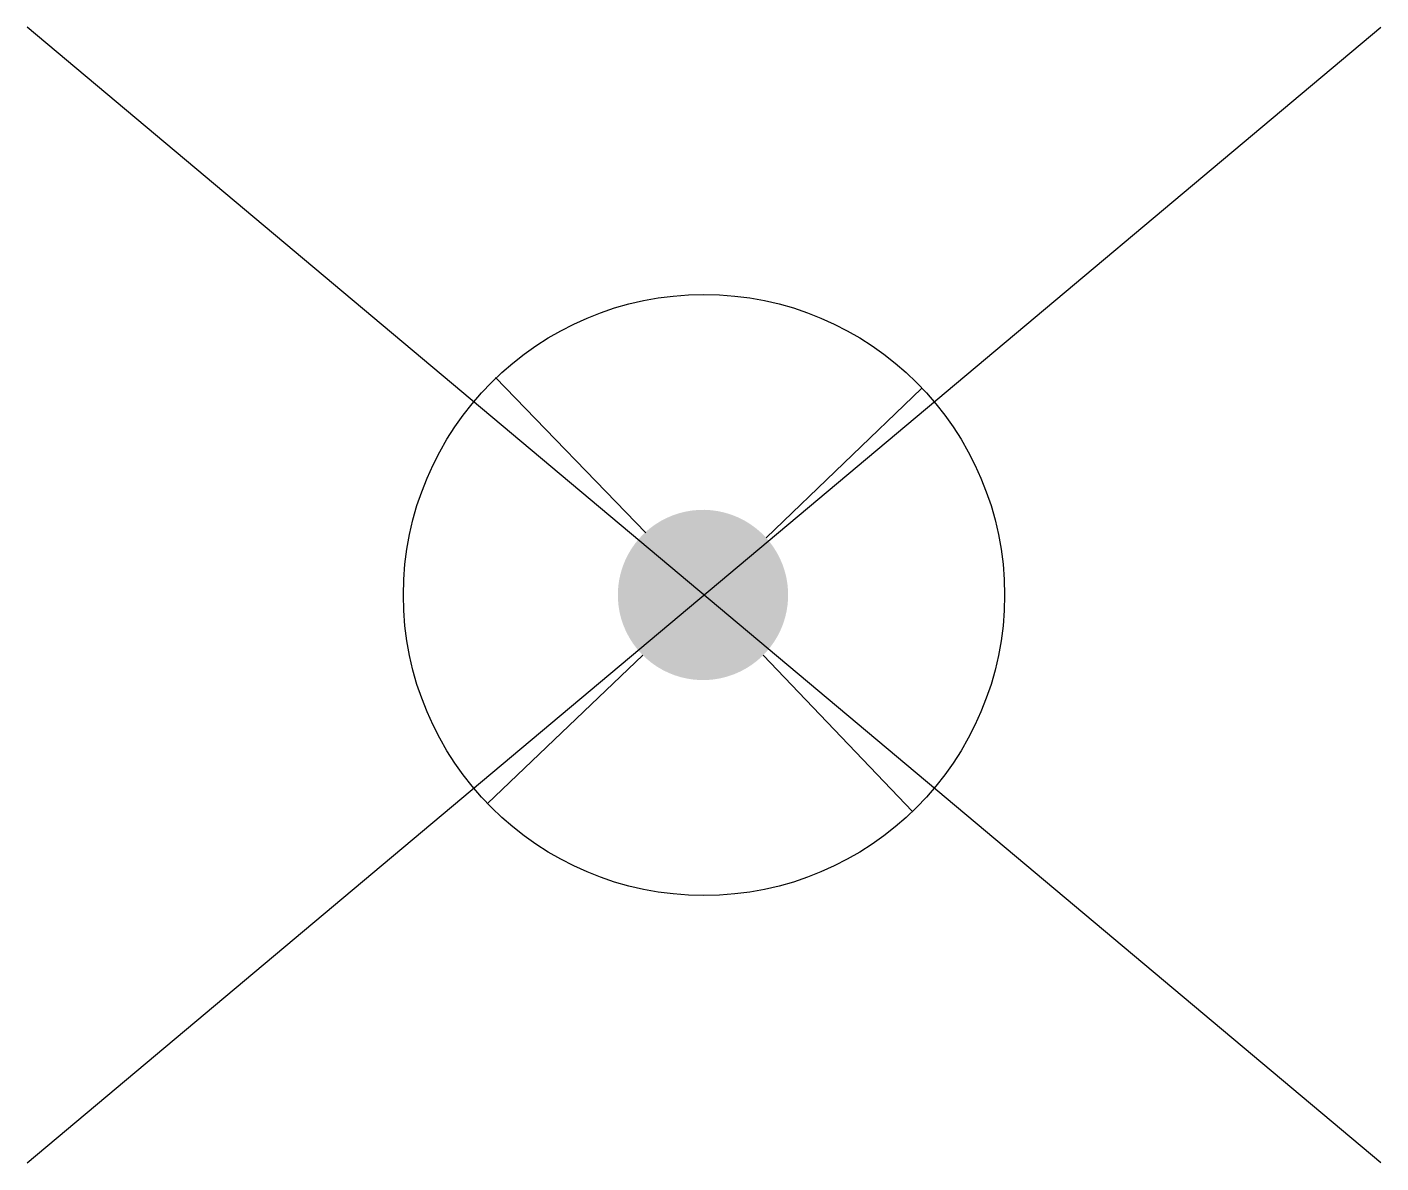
# Model space of a CAD drawing. Extents: x -1.69 to 1.69, y -1.42 to 1.42.
import ezdxf

# ---------------------------------------------------------------- set-up
doc = ezdxf.new("R2010")
doc.units = 0

msp = doc.modelspace()

# ---------------------------------------------------------------- hatches: boundary and pattern name
h = msp.add_hatch(color=256)
edge = h.paths.add_edge_path()
edge.add_arc((-0.0025, 0.0001), 0.2125, 358.5516, 718.5516)

# ---------------------------------------------------------------- linework, layer by layer
for p, q in [((-1.6891, -1.4173), (1.6891, 1.4173)), ((1.6891, -1.4173), (-1.6891, 1.4173)), ((-0.52, 0.5425), (-0.145, 0.155)), ((0.5425, 0.515), (0.155, 0.1425)), ((-0.1525, -0.15), (-0.54, -0.52)), ((0.1475, -0.15), (0.52, -0.54))]:
    msp.add_line(p, q)
msp.add_circle((0, 0), 0.75)

doc.saveas('drawing.dxf')
